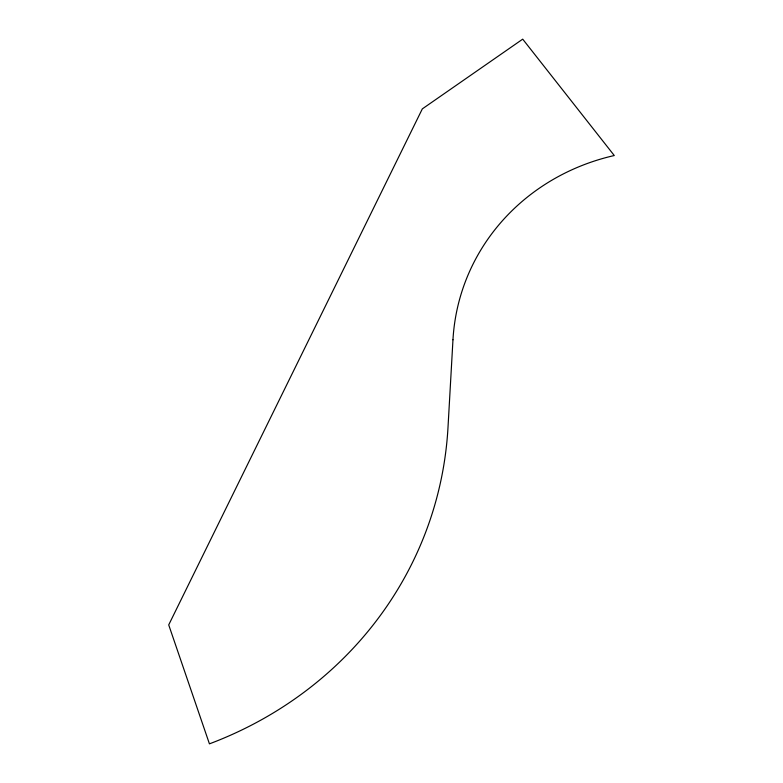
<?xml version="1.0" encoding="UTF-8"?>
<svg xmlns="http://www.w3.org/2000/svg" width="783" height="783" viewBox="0 0 783 783"><rect width="100%" height="100%" fill="white"/><g stroke="black" fill="none" stroke-linecap="round" stroke-linejoin="round"><path stroke-width="1.17" d="M452.966 339.793L447.993 427.508A394.916 371.563 14.5 0 1 209.433 743.85L168.717 624.893L422.331 108.876L522.711 39.15L614.283 155.533A219.211 206.252 14.5 0 0 452.966 339.793"/></g></svg>
